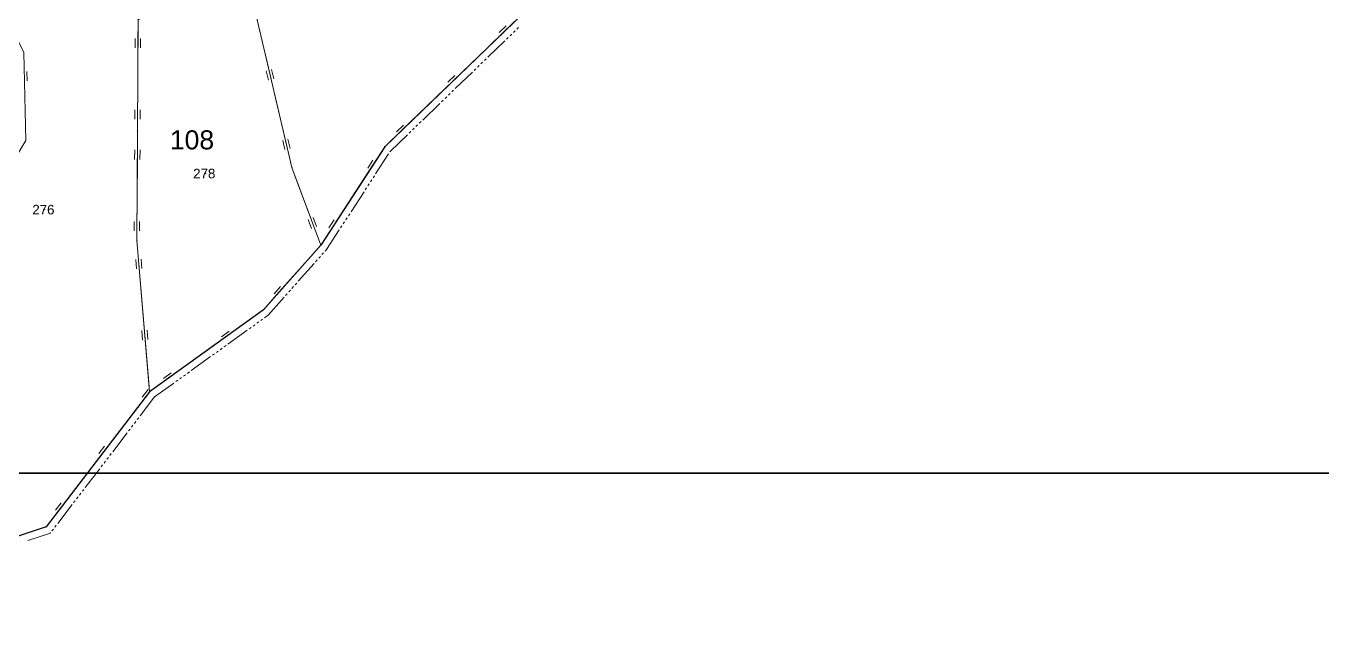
# Model space of a CAD drawing. Header units: millimetres. Extents: x 614452 to 616952, y 4151662 to 4153442.
# Drawn here: x 616042.6 to 616315.3, y 4152510.8 to 4152636.5 of the extents above; entities that cross this region are included whole.
import ezdxf
from ezdxf.xclip import XClip

# ---------------------------------------------------------------- set-up
doc = ezdxf.new("R2010")
doc.units = ezdxf.units.MM
doc.header["$XCLIPFRAME"] = 2
for name, color, linetype, lineweight in [('01_UYGALAN_TARAMA', 26, 'Continuous', 20), ('02_ADA_ALN_YENI', 7, 'Continuous', 30), ('02_ADA_NO_YENI', 18, 'Continuous', 0), ('03_PARSEL_ALN_ESKI', 18, 'Continuous', 0), ('03_PARSEL_ALN_YENI', 171, 'Continuous', 0), ('03_PARSEL_NO_ESKI', 5, 'Continuous', 0), ('06_DETAY_SNR_KROKI', 4, 'Continuous', 0), ('07_SNRTIP_SABIT', 18, 'Continuous', 0), ('NOKTA_PARSEL_YENI', 30, 'Continuous', 0)]:
    doc.layers.add(name, color=color, linetype=linetype, lineweight=lineweight)
doc.layers.add('ANTET', color=7, linetype='Continuous')
doc.styles.get("Standard").update_dxf_attribs({"font": 'Arial'})

# ---------------------------------------------------------------- blocks, each defined once
blk = doc.blocks.new('fggg')
at = {"layer": '01_UYGALAN_TARAMA', "color": 252}
for p, q in [((616145.16, 4152635.13, 0.95), (616145.52, 4152635.48, 0.95)), ((616145.88, 4152635.83, 0.95), (616146.24, 4152636.17, 0.95)), ((616139.76, 4152629.92, 0.95), (616143.36, 4152633.4, 0.95)), ((616143.72, 4152633.74, 0.95), (616144.08, 4152634.09, 0.95)), ((616144.44, 4152634.44, 0.95), (616144.8, 4152634.78, 0.95)), ((616136.88, 4152627.15, 0.95), (616137.24, 4152627.49, 0.95)), ((616137.6, 4152627.84, 0.95), (616137.96, 4152628.19, 0.95)), ((616138.32, 4152628.54, 0.95), (616138.68, 4152628.88, 0.95)), ((616139.04, 4152629.23, 0.95), (616139.4, 4152629.58, 0.95)), ((616132.92, 4152623.33, 0.95), (616136.52, 4152626.8, 0.95)), ((616131.48, 4152621.94, 0.95), (616131.84, 4152622.29, 0.95)), ((616132.2, 4152622.63, 0.95), (616132.56, 4152622.98, 0.95)), ((616126.08, 4152616.73, 0.95), (616129.68, 4152620.21, 0.95)), ((616130.04, 4152620.55, 0.95), (616130.4, 4152620.9, 0.95)), ((616130.76, 4152621.25, 0.95), (616131.12, 4152621.59, 0.95)), ((616125.36, 4152616.04, 0.95), (616125.72, 4152616.39, 0.95)), ((616123.2, 4152613.96, 0.95), (616123.56, 4152614.3, 0.95)), ((616123.92, 4152614.65, 0.95), (616124.28, 4152615, 0.95)), ((616124.64, 4152615.35, 0.95), (616125, 4152615.69, 0.95)), ((616119.25, 4152610.14, 0.95), (616122.84, 4152613.61, 0.95)), ((616116.17, 4152605.42, 0.95), (616118.9, 4152609.61, 0.95)), ((616119.17, 4152610.03, 0.95), (616119.25, 4152610.14, 0.95)), ((616114.53, 4152602.9, 0.95), (616114.81, 4152603.32, 0.95)), ((616115.08, 4152603.74, 0.95), (616115.35, 4152604.16, 0.95)), ((616115.63, 4152604.58, 0.95), (616115.9, 4152605, 0.95)), ((616110.99, 4152597.46, 0.95), (616113.72, 4152601.65, 0.95)), ((616113.99, 4152602.06, 0.95), (616114.26, 4152602.48, 0.95)), ((616109.35, 4152594.94, 0.95), (616109.62, 4152595.36, 0.95)), ((616109.9, 4152595.78, 0.95), (616110.17, 4152596.2, 0.95)), ((616110.44, 4152596.62, 0.95), (616110.72, 4152597.04, 0.95)), ((616105.8, 4152589.49, 0.95), (616108.53, 4152593.68, 0.95)), ((616108.81, 4152594.1, 0.95), (616109.08, 4152594.52, 0.95)), ((616105.53, 4152589.19, 0.95), (616105.8, 4152589.49, 0.95)), ((616099.89, 4152582.83, 0.95), (616103.21, 4152586.57, 0.95)), ((616103.54, 4152586.95, 0.95), (616103.87, 4152587.32, 0.95)), ((616104.21, 4152587.69, 0.95), (616104.54, 4152588.07, 0.95)), ((616104.87, 4152588.44, 0.95), (616105.2, 4152588.81, 0.95)), ((616097.9, 4152580.59, 0.95), (616098.23, 4152580.96, 0.95)), ((616098.56, 4152581.34, 0.95), (616098.89, 4152581.71, 0.95)), ((616099.23, 4152582.08, 0.95), (616099.56, 4152582.46, 0.95)), ((616093.58, 4152575.73, 0.95), (616096.9, 4152579.47, 0.95)), ((616097.23, 4152579.84, 0.95), (616097.57, 4152580.22, 0.95)), ((616092.81, 4152575.17, 0.95), (616093.58, 4152575.73, 0.95)), ((616089.56, 4152572.83, 0.95), (616089.97, 4152573.12, 0.95)), ((616090.37, 4152573.42, 0.95), (616090.78, 4152573.71, 0.95)), ((616091.18, 4152574, 0.95), (616091.59, 4152574.29, 0.95)), ((616091.99, 4152574.59, 0.95), (616092.4, 4152574.88, 0.95)), ((616085.1, 4152569.62, 0.95), (616089.15, 4152572.54, 0.95)), ((616081.85, 4152567.28, 0.95), (616082.26, 4152567.57, 0.95)), ((616082.66, 4152567.87, 0.95), (616083.07, 4152568.16, 0.95)), ((616083.47, 4152568.45, 0.95), (616083.88, 4152568.74, 0.95)), ((616084.28, 4152569.03, 0.95), (616084.69, 4152569.33, 0.95)), ((616077.39, 4152564.07, 0.95), (616081.44, 4152566.99, 0.95)), ((616074.14, 4152561.73, 0.95), (616074.55, 4152562.02, 0.95)), ((616074.95, 4152562.32, 0.95), (616075.36, 4152562.61, 0.95)), ((616075.76, 4152562.9, 0.95), (616076.17, 4152563.19, 0.95)), ((616076.58, 4152563.48, 0.95), (616076.98, 4152563.78, 0.95)), ((616069.68, 4152558.52, 0.95), (616073.73, 4152561.44, 0.95)), ((616069.68, 4152558.52, 0.95), (616066.64, 4152554.55, 0.95)), ((616066.33, 4152554.15, 0.95), (616066.03, 4152553.76, 0.95)), ((616063.9, 4152550.98, 0.95), (616060.86, 4152547.01, 0.95)), ((616064.51, 4152551.77, 0.95), (616064.2, 4152551.37, 0.95)), ((616065.11, 4152552.57, 0.95), (616064.81, 4152552.17, 0.95)), ((616065.72, 4152553.36, 0.95), (616065.42, 4152552.96, 0.95)), ((616059.94, 4152545.82, 0.95), (616059.64, 4152545.42, 0.95)), ((616060.55, 4152546.61, 0.95), (616060.25, 4152546.22, 0.95)), ((616058.12, 4152543.44, 0.95), (616055.08, 4152539.47, 0.95)), ((616058.73, 4152544.23, 0.95), (616058.42, 4152543.84, 0.95)), ((616059.33, 4152545.03, 0.95), (616059.03, 4152544.63, 0.95)), ((616053.56, 4152537.49, 0.95), (616053.25, 4152537.09, 0.95)), ((616054.16, 4152538.28, 0.95), (616053.86, 4152537.88, 0.95)), ((616054.77, 4152539.07, 0.95), (616054.47, 4152538.68, 0.95)), ((616052.34, 4152535.9, 0.95), (616049.3, 4152531.93, 0.95)), ((616052.95, 4152536.69, 0.95), (616052.64, 4152536.3, 0.95)), ((616047.74, 4152529.9, 0.95), (616043, 4152528.31, 0.95)), ((616047.78, 4152529.95, 0.95), (616047.74, 4152529.9, 0.95)), ((616048.38, 4152530.74, 0.95), (616048.08, 4152530.34, 0.95)), ((616048.99, 4152531.53, 0.95), (616048.69, 4152531.14, 0.95))]:
    blk.add_line(p, q, dxfattribs=at)
for p in [(616119.25, 4152610.14, 620.59), (616119.25, 4152610.14, 620.59), (616105.8, 4152589.49, 620.33), (616105.8, 4152589.49, 620.33), (616093.58, 4152575.73, 620), (616093.58, 4152575.73, 620), (616069.68, 4152558.52, 620.49), (616069.68, 4152558.52, 620.49), (616047.74, 4152529.9, 619.42), (616047.74, 4152529.9, 619.42)]:
    blk.add_point(p, dxfattribs=at)
at = {"layer": '02_ADA_ALN_YENI', "color": 252}
blk.add_polyline3d([(616040.47, 4152672.93, 0), (616051.16, 4152664.61, 0), (616059.3, 4152653.67, 0), (616066.19, 4152637.89, 0), (616086.98, 4152649.36, 0), (616112.42, 4152665.81, 0), (616150.56, 4152686.89, 0), (616158.7, 4152693.18, 0), (616182.99, 4152713.61, 0), (616212.5, 4152740.98, 0), (616197.29, 4152719.62, 0), (616185.85, 4152699.2, 0), (616165.72, 4152655.44, 0), (616151.12, 4152642.97, 0), (616118.08, 4152611.1, 0), (616118.08, 4152611.1, 0), (616104.61, 4152590.41, 0), (616092.57, 4152576.85, 0), (616068.62, 4152559.61, 0), (616046.83, 4152531.18, 0), (616033.84, 4152526.84, 0)], dxfattribs=at)
at = {"layer": '03_PARSEL_ALN_ESKI', "color": 252}
for p in [(616080.41, 4152605.48), (616046.57, 4152597.89)]:
    blk.add_point(p, dxfattribs=at)
at = {"layer": '03_PARSEL_ALN_YENI', "color": 252}
for points in [[(616086.98, 4152649.36, 0), (616112.42, 4152665.81, 0), (616150.56, 4152686.89, 0), (616158.7, 4152693.18, 0), (616182.99, 4152713.61, 0), (616212.5, 4152740.98, 0), (616197.29, 4152719.62, 0), (616185.85, 4152699.2, 0), (616165.72, 4152655.44, 0), (616151.12, 4152642.97, 0), (616118.08, 4152611.1, 0), (616104.61, 4152590.41, 0), (616098.55, 4152606.75, 0), (616090.72, 4152639.88, 0), (616086.98, 4152649.36, 0)], [(616015.49, 4152670.36, 0), (616029.95, 4152678.3, 0), (616040.47, 4152672.93, 0), (616051.16, 4152664.61, 0), (616059.3, 4152653.67, 0), (616066.19, 4152637.89, 0), (616066.06, 4152614.43, 0), (616065.94, 4152591.44, 0), (616068.62, 4152559.61, 0), (616046.83, 4152531.18, 0), (616033.84, 4152526.84, 0), (616027.9, 4152550.68, 0), (616023.31, 4152568.03, 0), (616030.39, 4152592.35, 0), (616042.59, 4152612.4, 0), (616042.13, 4152630.95, 0), (616034.58, 4152646.09, 0), (616021.3, 4152662.64, 0), (616015.49, 4152670.36, 0)], [(616090.72, 4152639.88, 0), (616098.55, 4152606.75, 0), (616104.61, 4152590.41, 0), (616092.57, 4152576.85, 0), (616068.62, 4152559.61, 0), (616065.94, 4152591.44, 0), (616066.06, 4152614.43, 0), (616066.19, 4152637.89, 0), (616086.98, 4152649.36, 0), (616090.72, 4152639.88, 0)]]:
    blk.add_polyline3d(points, close=True, dxfattribs=at)
at = {"layer": '06_DETAY_SNR_KROKI', "color": 252}
for p, q in [((616143.27, 4152635.4, 0.95), (616150.47, 4152642.34, 0.95)), ((616091.65, 4152635.95, 0.95), (616090.72, 4152639.88, 0.95)), ((616066.19, 4152637.89, 0.95), (616066.16, 4152632.89, 0.95)), ((616093.95, 4152626.21, 0.95), (616091.65, 4152635.95, 0.95)), ((616142.16, 4152635.11, 0.95), (616143.6, 4152636.5, 0.95)), ((616065.6, 4152633.89, 0.95), (616065.59, 4152631.9, 0.95)), ((616066.16, 4152632.89, 0.95), (616066.11, 4152622.89, 0.95)), ((616066.73, 4152633.89, 0.95), (616066.72, 4152631.89, 0.95)), ((616139.67, 4152631.93, 0.95), (616143.27, 4152635.4, 0.95)), ((616132.48, 4152624.98, 0.95), (616139.67, 4152631.93, 0.95)), ((616094.73, 4152625.37, 0.95), (616094.27, 4152627.32, 0.95)), ((616042.79, 4152626.96, 0.95), (616042.84, 4152624.96, 0.95)), ((616093.63, 4152625.11, 0.95), (616093.17, 4152627.06, 0.95)), ((616095.1, 4152621.35, 0.95), (616093.95, 4152626.21, 0.95)), ((616128.88, 4152621.51, 0.95), (616132.48, 4152624.98, 0.95)), ((616131.37, 4152624.7, 0.95), (616132.81, 4152626.08, 0.95)), ((616066.11, 4152622.89, 0.95), (616066.08, 4152617.89, 0.95)), ((616097.4, 4152611.62, 0.95), (616095.1, 4152621.35, 0.95)), ((616121.68, 4152614.57, 0.95), (616128.88, 4152621.51, 0.95)), ((616065.53, 4152618.9, 0.95), (616065.51, 4152616.9, 0.95)), ((616066.08, 4152617.89, 0.95), (616066.06, 4152614.43, 0.95)), ((616066.65, 4152618.89, 0.95), (616066.64, 4152616.89, 0.95)), ((616066.06, 4152614.43, 0.95), (616066.04, 4152609.43, 0.95)), ((616118.08, 4152611.1, 0.95), (616121.68, 4152614.57, 0.95)), ((616120.57, 4152614.28, 0.95), (616122.01, 4152615.67, 0.95)), ((616097.08, 4152610.51, 0.95), (616096.62, 4152612.46, 0.95)), ((616098.55, 4152606.75, 0.95), (616097.4, 4152611.62, 0.95)), ((616098.17, 4152610.77, 0.95), (616097.71, 4152612.72, 0.95)), ((616115.52, 4152607.17, 0.95), (616118.08, 4152611.1, 0.95)), ((616065.48, 4152610.43, 0.95), (616065.47, 4152608.43, 0.95)), ((616066.04, 4152609.43, 0.95), (616065.98, 4152599.43, 0.95)), ((616066.6, 4152610.43, 0.95), (616066.59, 4152608.43, 0.95)), ((616114.5, 4152606.64, 0.95), (616115.59, 4152608.31, 0.95)), ((616099.39, 4152604.47, 0.95), (616098.55, 4152606.75, 0.95)), ((616112.79, 4152602.98, 0.95), (616115.52, 4152607.17, 0.95)), ((616102.87, 4152595.09, 0.95), (616099.39, 4152604.47, 0.95)), ((616107.34, 4152594.6, 0.95), (616112.79, 4152602.98, 0.95)), ((616065.98, 4152599.43, 0.95), (616065.95, 4152594.43, 0.95)), ((616065.4, 4152595.43, 0.95), (616065.39, 4152593.43, 0.95)), ((616066.52, 4152595.43, 0.95), (616066.51, 4152593.43, 0.95)), ((616102.69, 4152593.96, 0.95), (616101.99, 4152595.84, 0.95)), ((616104.61, 4152590.41, 0.95), (616102.87, 4152595.09, 0.95)), ((616103.74, 4152594.35, 0.95), (616103.05, 4152596.23, 0.95)), ((616104.61, 4152590.41, 0.95), (616107.34, 4152594.6, 0.95)), ((616106.32, 4152594.07, 0.95), (616107.41, 4152595.74, 0.95)), ((616065.95, 4152594.43, 0.95), (616065.94, 4152591.44, 0.95)), ((616065.94, 4152591.44, 0.95), (616066.36, 4152586.46, 0.95)), ((616102.53, 4152588.07, 0.95), (616104.61, 4152590.41, 0.95)), ((616065.71, 4152587.41, 0.95), (616065.88, 4152585.42, 0.95)), ((616066.36, 4152586.46, 0.95), (616067.2, 4152576.5, 0.95)), ((616066.83, 4152587.51, 0.95), (616067, 4152585.51, 0.95)), ((616095.89, 4152580.59, 0.95), (616102.53, 4152588.07, 0.95)), ((616094.81, 4152580.21, 0.95), (616096.13, 4152581.71, 0.95)), ((616092.57, 4152576.85, 0.95), (616095.89, 4152580.59, 0.95)), ((616067.2, 4152576.5, 0.95), (616067.62, 4152571.52, 0.95)), ((616084.85, 4152571.29, 0.95), (616092.57, 4152576.85, 0.95)), ((616066.97, 4152572.46, 0.95), (616067.14, 4152570.47, 0.95)), ((616067.62, 4152571.52, 0.95), (616068.46, 4152561.55, 0.95)), ((616068.09, 4152572.56, 0.95), (616068.26, 4152570.57, 0.95)), ((616080.79, 4152568.37, 0.95), (616084.85, 4152571.29, 0.95)), ((616083.71, 4152571.16, 0.95), (616085.33, 4152572.33, 0.95)), ((616072.68, 4152562.53, 0.95), (616080.79, 4152568.37, 0.95)), ((616068.62, 4152559.61, 0.95), (616072.68, 4152562.53, 0.95)), ((616071.54, 4152562.4, 0.95), (616073.16, 4152563.57, 0.95)), ((616067.07, 4152558.5, 0.95), (616068.28, 4152560.09, 0.95)), ((616068.12, 4152558.95, 0.95), (616068.62, 4152559.61, 0.95)), ((616068.46, 4152561.55, 0.95), (616068.62, 4152559.61, 0.95)), ((616065.08, 4152554.99, 0.95), (616068.12, 4152558.95, 0.95)), ((616059, 4152547.05, 0.95), (616065.08, 4152554.99, 0.95)), ((616055.95, 4152543.08, 0.95), (616059, 4152547.05, 0.95)), ((616057.94, 4152546.6, 0.95), (616059.16, 4152548.19, 0.95)), ((616049.87, 4152535.14, 0.95), (616055.95, 4152543.08, 0.95)), ((616046.83, 4152531.18, 0.95), (616049.87, 4152535.14, 0.95)), ((616048.82, 4152534.69, 0.95), (616050.03, 4152536.28, 0.95)), ((616038.58, 4152528.42, 0.95), (616046.83, 4152531.18, 0.95))]:
    blk.add_line(p, q, dxfattribs=at)
for p in [(616066.06, 4152614.43, 620.25), (616066.06, 4152614.43, 620.25), (616118.08, 4152611.1, 620.59), (616118.08, 4152611.1, 620.59), (616098.55, 4152606.75, 620.47), (616098.55, 4152606.75, 620.47), (616065.94, 4152591.44, 620.01), (616065.94, 4152591.44, 620.01), (616104.61, 4152590.41, 620.33), (616104.61, 4152590.41, 620.33), (616104.61, 4152590.41, 620.33), (616092.57, 4152576.85, 620), (616092.57, 4152576.85, 620), (616068.62, 4152559.61, 620.49), (616068.62, 4152559.61, 620.49), (616068.62, 4152559.61, 620.49), (616046.83, 4152531.18, 619.42), (616046.83, 4152531.18, 619.42)]:
    blk.add_point(p, dxfattribs=at)
at = {"layer": '07_SNRTIP_SABIT', "color": 252}
for points in [[(616104.61, 4152590.41, 620.33), (616118.08, 4152611.1, 620.59), (616151.12, 4152642.97, 620.93), (616165.72, 4152655.44, 621.04), (616185.85, 4152699.2, 621.24), (616197.29, 4152719.62, 622.66), (616212.5, 4152740.98, 622.48)], [(616086.98, 4152649.36, 620.82), (616090.72, 4152639.88, 620.9), (616098.55, 4152606.75, 620.47), (616104.61, 4152590.41, 620.33)], [(616066.19, 4152637.89, 620.94), (616066.06, 4152614.43, 620.25), (616065.94, 4152591.44, 620.01), (616068.62, 4152559.61, 620.49)], [(616068.62, 4152559.61, 620.49), (616092.57, 4152576.85, 620), (616104.61, 4152590.41, 620.33)], [(616068.62, 4152559.61, 620.49), (616046.83, 4152531.18, 619.42), (616033.84, 4152526.84, 619.21)]]:
    blk.add_polyline3d(points, dxfattribs=at)
at = {"layer": 'NOKTA_PARSEL_YENI', "color": 252}
for p in [(616066.06, 4152614.43, 620.25), (616118.08, 4152611.1, 620.59), (616098.55, 4152606.75, 620.47), (616065.94, 4152591.44, 620.01), (616104.61, 4152590.41, 620.33), (616092.57, 4152576.85, 620), (616068.62, 4152559.61, 620.49), (616046.83, 4152531.18, 619.42)]:
    blk.add_point(p, dxfattribs=at)
at = {"layer": '02_ADA_NO_YENI', "color": 252}
blk.add_text('108', height=4, dxfattribs=at).set_placement((616072.87, 4152610.56))
at = {"layer": '03_PARSEL_NO_ESKI', "color": 252}
for s, p in [('278', (616077.78, 4152604.48)), ('276', (616043.94, 4152596.89))]:
    blk.add_text(s, height=2, dxfattribs=at).set_placement(p)

msp = doc.modelspace()

# ---------------------------------------------------------------- linework, layer by layer
msp.add_lwpolyline([(616327.5, 4152542.5), (615240.74, 4152542.5), (615240.74, 4153442.5), (615430.75, 4153442.5)])
at = {"layer": 'ANTET', "flags": 128}
msp.add_lwpolyline([(614452.5, 4151777.5), (614452.5, 4152542.5), (616764.34, 4152542.5), (616764.34, 4151662.5), (614452.5, 4151662.5)], close=True, dxfattribs=at)

# ---------------------------------------------------------------- block references
ref = msp.add_blockref('fggg', (0, 0))
XClip(ref).set_block_clipping_path([(615240.7433106549, 4153442.5), (615240.7433106545, 4152542.5), (614452.5, 4152542.5), (614452.5, 4151662.5), (616764.340303037, 4151662.5), (616764.340303037, 4152542.5), (616327.5, 4152542.5), (616327.5, 4153442.5)])

doc.saveas('drawing.dxf')
